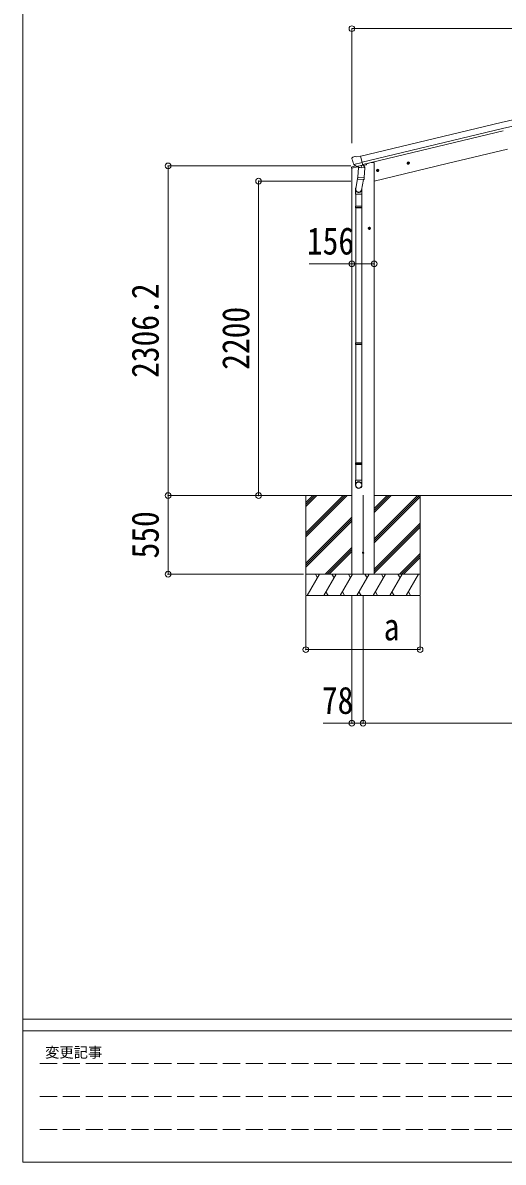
# Model space of a CAD drawing. Units: millimetres at full size, sheet at 1:40. Extents: x -11181 to 11305, y -7804 to 7716.
# Drawn here: x -11181 to -7819, y -7804 to 169 of the extents above; entities that cross this region are included whole.
import ezdxf
from ezdxf.enums import TextEntityAlignment as Align

# ---------------------------------------------------------------- set-up
doc = ezdxf.new("R2010")
doc.units = ezdxf.units.MM
doc.header["$LTSCALE"] = 40
doc.header["$PDMODE"] = 32
doc.header["$PDSIZE"] = 40
doc.linetypes.add('DASHED3', pattern=[4, 3, -1])
for name, color, linetype, lineweight in [('0-0_0', 7, 'Continuous', 9), ('0-1_本体', 4, 'Continuous', 9), ('0-2_部品', 7, 'Continuous', 9), ('0-8_PARTS2', 2, 'Continuous', 9), ('0-A_寸法', 6, 'Continuous', 9), ('F-0_240', 7, 'Continuous', 9)]:
    doc.layers.add(name, color=color, linetype=linetype, lineweight=lineweight)
doc.styles.add('ＭＳ ゴシック', font='')
doc.styles.get('ＭＳ ゴシック').set_extended_font_data('MS Gothic')

msp = doc.modelspace()

# ---------------------------------------------------------------- linework, layer by layer
at = {"layer": '0-0_0'}
for p, q in [((-8877.87, -3139.41), (-9379.54, -3139.42)), ((-9200.32, -3139.41), (-9200.32, -3839.41)), ((-9200.32, -3400.14), (-8939.59, -3139.41)), ((-9200.32, -3414.28), (-8925.45, -3139.41)), ((-9200.32, -3428.43), (-8911.3, -3139.41)), ((-9200.32, -3216.3), (-9123.44, -3139.41)), ((-9200.32, -3202.15), (-9137.58, -3139.41)), ((-9200.32, -3188.01), (-9151.72, -3139.41)), ((-8721.87, -3442.19), (-8419.09, -3139.41)), ((-8721.87, -3456.33), (-8404.95, -3139.41)), ((-8721.87, -3258.35), (-8602.94, -3139.41)), ((-8721.87, -3244.2), (-8617.08, -3139.41)), ((-8721.87, -3230.06), (-8631.22, -3139.41)), ((-8721.87, -3470.48), (-8400.32, -3148.93)), ((-8721.37, -3139.41), (-3642.22, -3139.41)), ((-8400.32, -3139.41), (-8400.32, -3839.41)), ((-9200.32, -3612.27), (-8877.87, -3289.83)), ((-9200.32, -3626.42), (-8877.87, -3303.97)), ((-9200.32, -3640.56), (-8877.87, -3318.11)), ((-8721.87, -3654.32), (-8400.32, -3332.78)), ((-8721.87, -3668.46), (-8400.32, -3346.92)), ((-8721.87, -3682.61), (-8400.32, -3361.06)), ((-9065.33, -3689.41), (-8877.87, -3501.96)), ((-9051.18, -3689.41), (-8877.87, -3516.1)), ((-9037.04, -3689.41), (-8877.87, -3530.24)), ((-8544.83, -3689.41), (-8400.32, -3544.91)), ((-8530.68, -3689.41), (-8400.32, -3559.05)), ((-8516.54, -3689.41), (-8400.32, -3573.19)), ((-8400.32, -3689.41), (-9200.32, -3689.41)), ((-9190.03, -3839.41), (-9103.43, -3689.41)), ((-9118.43, -3715.4), (-9133.43, -3689.41)), ((-9074.56, -3839.41), (-8987.96, -3689.41)), ((-9002.96, -3715.4), (-9017.96, -3689.41)), ((-8959.09, -3839.41), (-8872.49, -3689.41)), ((-8887.49, -3715.4), (-8902.49, -3689.41)), ((-8733.32, -3689.41), (-8867.32, -3689.41)), ((-8843.62, -3839.41), (-8757.02, -3689.41)), ((-8772.02, -3715.4), (-8787.02, -3689.41)), ((-8728.15, -3839.41), (-8641.55, -3689.41)), ((-8656.55, -3715.4), (-8671.55, -3689.41)), ((-8612.68, -3839.41), (-8526.08, -3689.41)), ((-8556.08, -3689.41), (-8541.08, -3715.4)), ((-8497.21, -3839.41), (-8410.61, -3689.41)), ((-9059.56, -3813.44), (-9044.56, -3839.41)), ((-8944.09, -3813.43), (-8929.09, -3839.41)), ((-8828.62, -3813.43), (-8813.62, -3839.41)), ((-8713.15, -3813.44), (-8698.15, -3839.41)), ((-8597.68, -3813.44), (-8582.68, -3839.41)), ((-8482.21, -3813.44), (-8467.21, -3839.41)), ((-9200.32, -3839.41), (-8400.32, -3839.41))]:
    msp.add_line(p, q, dxfattribs=at)
at = {"layer": '0-1_本体'}
for p, q in [((-7832.95, -529.63), (-8816.2, -765.69)), ((-7822.87, -571.61), (-8806.12, -807.67)), ((-7818.95, -587.98), (-8802.19, -824.01)), ((-8211.16, -816.86), (-7788.36, -715.36)), ((-8877.87, -3689.41), (-8877.87, -849.18)), ((-8742.37, -810.03), (-8775.64, -818.02)), ((-8721.87, -810.03), (-8741.87, -810.03)), ((-8721.87, -3689.41), (-8721.87, -810.03)), ((-8721.87, -939.47), (-8211.16, -816.86))]:
    msp.add_line(p, q, dxfattribs=at)
for radius in [7073, 7029.83]:
    msp.add_arc((-6181.79, -7407.21), radius, 76.5, 103.5, dxfattribs=at)
at = {"layer": '0-2_部品'}
for p, q in [((-8877.58, -781.6), (-8877.3, -782.75)), ((-8873.36, -773.02), (-8877.21, -779.32)), ((-8870.26, -770.77), (-8857.08, -767.61)), ((-8842.52, -770.28), (-8855.78, -767.58)), ((-8842.52, -770.28), (-8816.59, -764.06)), ((-8879.69, -849.74), (-8836.88, -839.46)), ((-8879.69, -842.84), (-8879.69, -849.74)), ((-8850.46, -833.46), (-8877.39, -839.93)), ((-8863.52, -821.9), (-8806.01, -808.1)), ((-8846.67, -836.81), (-8863.05, -822.32)), ((-8843.96, -837.38), (-8836.44, -835.58)), ((-8843.12, -837.26), (-8841.59, -836.9)), ((-8841.59, -836.9), (-8804.89, -828.09)), ((-8839.76, -837.13), (-8839.81, -837.87)), ((-8839.05, -838.91), (-8813.24, -845.34)), ((-8832.13, -844.25), (-8836.81, -911.09)), ((-8786.45, -847.45), (-8832.13, -844.25)), ((-8830.36, -841.07), (-8830.59, -844.36)), ((-8810.84, -829.91), (-8811.86, -844.52)), ((-8804.89, -828.09), (-8803.36, -827.72)), ((-8801.81, -825.61), (-8800.86, -825.68)), ((-8800.86, -825.68), (-8787.55, -841)), ((-8797.18, -829.93), (-8778.97, -825.55)), ((-8791.12, -914.28), (-8786.45, -847.45)), ((-8787.55, -841), (-8787.99, -847.34)), ((-8775.14, -817.54), (-8775.14, -820.69)), ((-8687.37, -862.29), (-8706.82, -866.95)), ((-8704.4, -866.37), (-8702.26, -859.18)), ((-8699.23, -871.82), (-8704.4, -866.37)), ((-8702.26, -859.18), (-8694.97, -857.42)), ((-8694.76, -874.34), (-8699.43, -854.9)), ((-8694.97, -857.42), (-8689.8, -862.87)), ((-8473.45, -810.93), (-8492.9, -815.6)), ((-8490.47, -815.01), (-8488.34, -807.82)), ((-8485.31, -820.46), (-8490.47, -815.01)), ((-8488.34, -807.82), (-8481.04, -806.07)), ((-8480.84, -822.99), (-8485.51, -803.54)), ((-8481.04, -806.07), (-8475.88, -811.51)), ((-8836.45, -905.97), (-8850.99, -993.84)), ((-8837.67, -923.56), (-8836.8, -911.09)), ((-8837.27, -924.91), (-8837.27, -924.91)), ((-8791.12, -914.28), (-8836.81, -911.09)), ((-8835.82, -925.69), (-8794.13, -928.61)), ((-8797.66, -928.36), (-8810.29, -1003.16)), ((-8791.13, -914.28), (-8792.02, -926.98)), ((-8853.14, -1031), (-8853.14, -996.65)), ((-8807.14, -1031), (-8853.14, -1031)), ((-8851.14, -1031), (-8851.14, -1113.66)), ((-8809.14, -1031), (-8809.14, -1113.66)), ((-8807.14, -996.34), (-8807.14, -1031)), ((-8853.14, -1115.66), (-8852.14, -1113.66)), ((-8807.14, -1115.66), (-8853.14, -1115.66)), ((-8808.14, -1113.66), (-8852.14, -1113.66)), ((-8807.14, -1115.66), (-8808.14, -1113.66)), ((-8807.14, -1115.66), (-8807.14, -1123.66)), ((-8807.14, -1123.66), (-8853.14, -1123.66)), ((-8808.14, -1125.66), (-8852.14, -1125.66)), ((-8851.14, -1125.66), (-8851.14, -2069.84)), ((-8809.14, -1125.66), (-8809.14, -2069.84)), ((-8807.14, -1123.66), (-8808.14, -1125.66)), ((-8745.63, -1269.53), (-8765.63, -1269.53)), ((-8763.14, -1269.53), (-8759.38, -1263.03)), ((-8759.38, -1276.03), (-8763.14, -1269.53)), ((-8759.38, -1263.03), (-8751.88, -1263.03)), ((-8755.63, -1279.53), (-8755.63, -1259.53)), ((-8751.88, -1263.03), (-8748.13, -1269.53)), ((-8853.14, -2071.84), (-8852.14, -2069.84)), ((-8807.14, -2071.84), (-8853.14, -2071.84)), ((-8808.14, -2069.84), (-8852.14, -2069.84)), ((-8807.14, -2071.84), (-8808.14, -2069.84)), ((-8807.14, -2071.84), (-8807.14, -2079.84)), ((-8807.14, -2079.84), (-8853.14, -2079.84)), ((-8808.14, -2081.84), (-8852.14, -2081.84)), ((-8851.14, -2081.84), (-8851.14, -2910.03)), ((-8809.14, -2081.84), (-8809.14, -2910.03)), ((-8807.14, -2079.84), (-8808.14, -2081.84)), ((-8853.14, -2912.03), (-8852.14, -2910.03)), ((-8807.14, -2912.03), (-8853.14, -2912.03)), ((-8807.14, -2920.03), (-8853.14, -2920.03)), ((-8808.14, -2910.03), (-8852.14, -2910.03)), ((-8808.14, -2922.03), (-8852.14, -2922.03)), ((-8851.14, -2922.03), (-8851.14, -3032.03)), ((-8809.14, -2922.03), (-8809.14, -3032.03)), ((-8807.14, -2912.03), (-8808.14, -2910.03)), ((-8807.14, -2920.03), (-8808.14, -2922.03)), ((-8807.14, -2912.03), (-8807.14, -2920.03)), ((-8853.14, -3066.17), (-8853.14, -3032.03)), ((-8807.14, -3032.03), (-8853.14, -3032.03)), ((-8807.14, -3066.17), (-8807.14, -3032.03))]:
    msp.add_line(p, q, dxfattribs=at)
for points in [[(-8811.16, -829.51), (-8801.44, -827.17), (-8816.59, -764.06)], [(-8863.79, -821.33), (-8863.21, -822.17), (-8863.05, -822.32)], [(-8811.16, -829.51), (-8811.39, -829.66), (-8836.16, -835.6), (-8836.44, -835.58)], [(-8689.8, -862.87), (-8691.93, -870.06), (-8699.23, -871.82)], [(-8475.88, -811.51), (-8478.01, -818.71), (-8485.31, -820.46)], [(-8853.14, -1115.66), (-8853.14, -1123.66), (-8852.14, -1125.66)], [(-8748.13, -1269.53), (-8751.88, -1276.03), (-8759.38, -1276.03)], [(-8853.14, -2071.84), (-8853.14, -2079.84), (-8852.14, -2081.84)], [(-8853.14, -2912.03), (-8853.14, -2920.03), (-8852.14, -2922.03)]]:
    msp.add_lwpolyline(points, dxfattribs=at)
for centre, radius in [((-8697.1, -864.62), 8.5), ((-8697.1, -864.62), 7.7), ((-8697.1, -864.62), 6.5), ((-8483.18, -813.26), 8.5), ((-8483.18, -813.26), 7.7), ((-8483.18, -813.26), 6.5), ((-8755.63, -1269.53), 8.5), ((-8755.63, -1269.53), 7.7), ((-8755.63, -1269.53), 6.5)]:
    msp.add_circle(centre, radius, dxfattribs=at)
at = {"layer": '0-2_部品', "color": 4}
msp.add_circle((-8799.37, -3539.41), 4.5, dxfattribs=at)
at = {"layer": '0-2_部品'}
for centre, radius, start, end in [((-8680.49, -735.5), 202.4, 193.5, 205.09125), ((-8869.09, -775.63), 5, 103.5, 148.5), ((-8856.38, -770.52), 3, 78.5, 103.5), ((-8876.69, -842.84), 3, 103.5, 180), ((-8843.24, -836.78), 0.5, 248.23754, 283.5), ((-8840.25, -837.09), 0.5, 356, 103.5), ((-8838.81, -837.94), 1, 176, 256), ((-8812.88, -844.37), 1.03, 250.03897, 351.96569), ((-8810.24, -829.99), 0.604, 100.59842, 172.20595), ((-8803.48, -827.23), 0.5, 283.5, 318.76246), ((-8780.14, -820.69), 5, 283.5, 0), ((-8835.73, -923.73), 1.95, 175.04017, 217.47766), ((-8835.69, -923.7), 2, 217.40962, 266), ((-8793.99, -926.61), 2, 266, 349.46843), ((-8823.14, -996.65), 30, 177.45142, 180)]:
    msp.add_arc(centre, radius, start, end, dxfattribs=at)
for centre, major_axis, ratio, start_param, end_param in [((-8874.66, -780.88), (-1.57, -2.57), 0.99628, 4.712389, 5.4996506), ((-8844.68, -834.56), (-0.73, -2.92), 0.997631, 5.8041905, 6.6006116), ((-8844.63, -834.33), (2.63, 3.16), 0.650902, 4.0958226, 4.1686332), ((-8844.66, -834.46), (-0.73, -2.92), 0.997631, 0.3902369, 0.4789948), ((-8830.14, -996.34), (23, 0), 0.996195, 2.5560258, 6.5663028), ((-8830.14, -996.34), (21, 0), 0.996195, 2.9349147, 5.9512394), ((-8830.14, -3064.43), (-23, 0), 0.996195, 3.1415927, 6.2831853), ((-8830.14, -3066.17), (-23, 0), 0.996195, 3.1415927, 6.2831853), ((-8830.14, -3066.17), (0, -23.43), 0.981806, 4.712389, 7.8539816)]:
    msp.add_ellipse(centre, major_axis=major_axis, ratio=ratio, start_param=start_param, end_param=end_param, dxfattribs=at)
msp.add_ellipse((-8830.14, -3066.17), major_axis=(21, 0), ratio=0.996195, dxfattribs=at)
at = {"layer": '0-8_PARTS2', "color": 6}
msp.add_line((-8877.87, 127.48), (-3485.85, 127.48), dxfattribs=at)
at = {"layer": '0-8_PARTS2'}
msp.add_line((-8799.37, -3136.91), (-8799.37, -3691.91), dxfattribs=at)
at = {"layer": '0-A_寸法'}
for p, q in [((-8877.87, 127.48), (-8877.87, -674.85)), ((-10164.15, -3139.42), (-10164.15, -833.21)), ((-10164.15, -833.21), (-8885.32, -833.21)), ((-9530.44, -3139.42), (-9530.44, -939.43)), ((-9530.44, -939.43), (-8885.32, -939.43)), ((-8877.87, -1518.17), (-9177.87, -1518.17)), ((-8721.87, -1518.17), (-8877.87, -1518.17)), ((-10164.15, -3139.42), (-9215.13, -3139.42)), ((-10164.15, -3139.42), (-9217.88, -3139.42)), ((-10164.15, -3139.42), (-10164.15, -3689.41)), ((-9530.44, -3139.42), (-9217.88, -3139.42)), ((-10164.15, -3689.41), (-9216.16, -3689.41)), ((-9200.32, -4217.32), (-9200.32, -3842.91)), ((-8877.87, -4732.3), (-8877.87, -3842.91)), ((-8799.87, -4732.3), (-8799.87, -3842.91)), ((-8877.87, -4732.3), (-9077.87, -4732.3)), ((-8877.87, -4732.3), (-8799.87, -4732.3)), ((-8799.87, -4732.3), (-3563.72, -4732.3))]:
    msp.add_line(p, q, dxfattribs=at)
msp.add_lwpolyline([(-9200.32, -4217.32), (-8400.32, -4217.32), (-8400.32, -3842.91)], dxfattribs=at)
for p in [(-8877.87, 127.48), (-10164.15, -833.21), (-9530.44, -939.43), (-8877.87, -1518.17), (-8721.87, -1518.17), (-10164.15, -3139.42), (-9530.44, -3139.42), (-10164.15, -3689.41), (-9200.32, -4217.32), (-8400.32, -4217.32), (-8877.87, -4732.3), (-8799.87, -4732.3)]:
    msp.add_point(p, dxfattribs=at)
at = {"layer": 'F-0_240', "color": 5}
for p, q in [((-11180.61, 7716.46), (-11180.61, -7803.54)), ((-11180.61, -6803.54), (10739.39, -6803.54)), ((-11180.61, -6883.54), (7183.72, -6883.54)), ((-11180.61, -7803.54), (10739.39, -7803.54))]:
    msp.add_line(p, q, dxfattribs=at)
at = {"layer": 'F-0_240', "color": 4, "linetype": 'DASHED3'}
for p, q in [((-11060.61, -7113.54), (-4656.28, -7113.54)), ((-11060.61, -7343.54), (-4656.28, -7343.54)), ((-11060.61, -7573.54), (-4656.28, -7573.54))]:
    msp.add_line(p, q, dxfattribs=at)

# ---------------------------------------------------------------- texts
at = {"layer": '0-A_寸法', "color": 7, "style": 'ＭＳ ゴシック', "width": 0.85}
for s, p in [('156', (-9192.87, -1510.17)), ('a', (-8655.32, -4209.32)), ('78', (-9087.87, -4724.3))]:
    msp.add_text(s, height=190.6, dxfattribs=at).set_placement(p, align=Align.BOTTOM_LEFT)
for s, p in [('2306.2', (-10172.15, -2316.32)), ('2200', (-9538.44, -2259.43)), ('550', (-10172.15, -3579.42))]:
    msp.add_text(s, height=190.6, rotation=90, dxfattribs=at).set_placement(p, align=Align.BOTTOM_LEFT)
at = {"layer": 'F-0_240', "style": 'ＭＳ ゴシック'}
msp.add_text('変更記事', height=73.31, dxfattribs=at).set_placement((-11024.31, -7093.54), align=Align.BOTTOM_LEFT)

doc.saveas('drawing.dxf')
